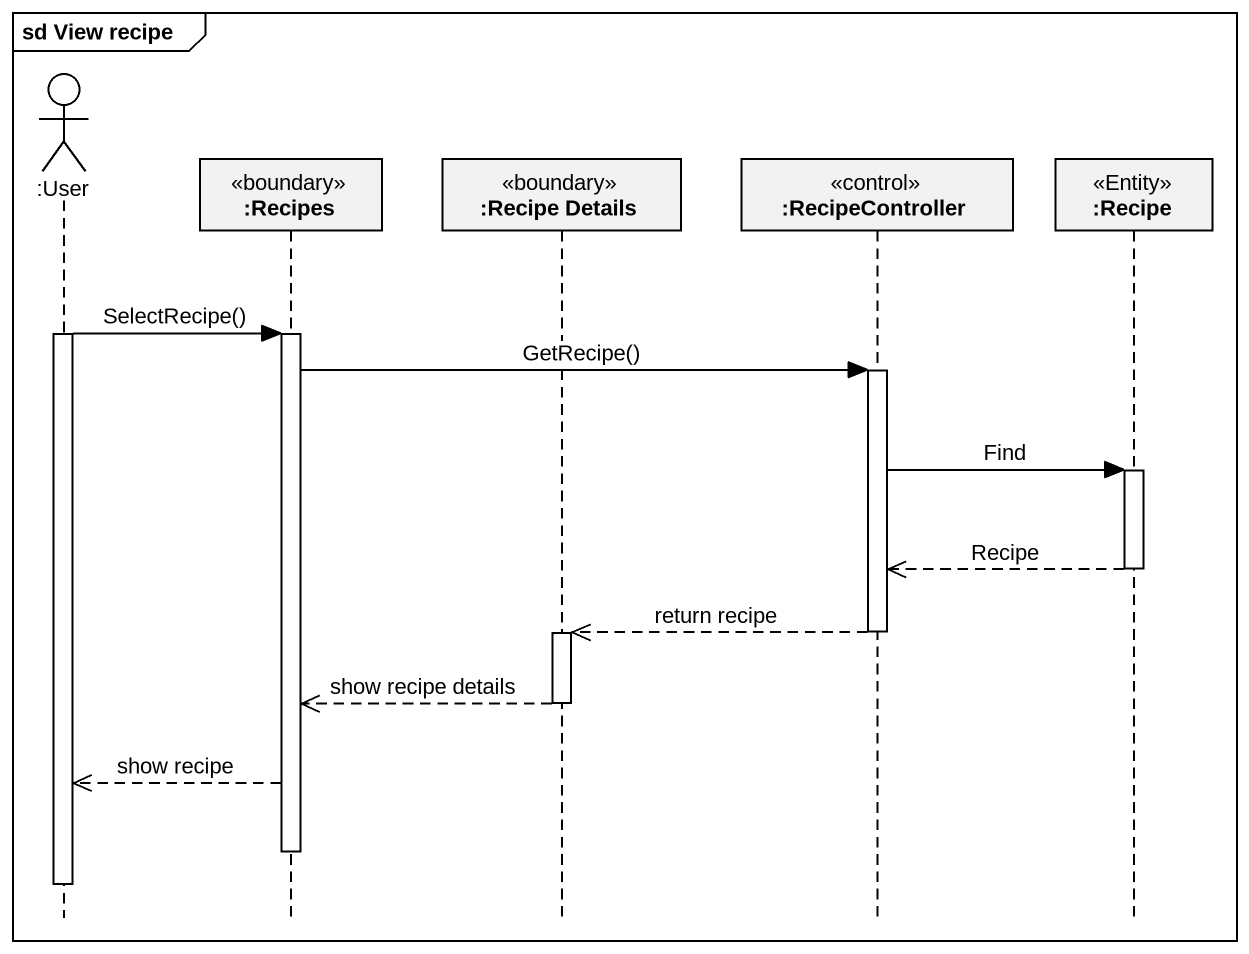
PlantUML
@startuml
mainframe sd View recipe
hide footbox
actor ":User" as User
participant ":Recipes" as Recipes <<boundary>>
participant ":Recipe Details" as Recipe_Details <<boundary>>
participant ":RecipeController" as RecipeController <<control>>
participant ":Recipe" as Recipe <<Entity>>

activate User
User -> Recipes : SelectRecipe()
activate Recipes
Recipes -> RecipeController : GetRecipe()
activate RecipeController
RecipeController -> Recipe : Find
activate Recipe
Recipe -->> RecipeController : Recipe
deactivate Recipe
RecipeController -->> Recipe_Details : return recipe
deactivate RecipeController
activate Recipe_Details
Recipe_Details -->> Recipes : show recipe details
deactivate Recipe_Details
Recipes -->> User : show recipe
deactivate Recipes
deactivate User
@enduml
